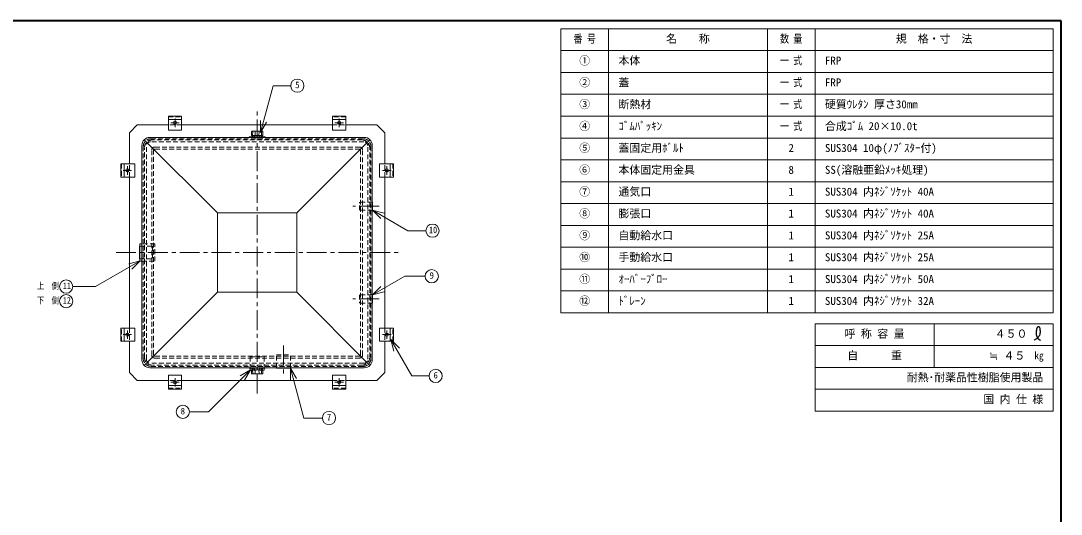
# Model space of a CAD drawing. Units: millimetres at full size, sheet at 1:15; details may follow other scales. Extents: x -3184 to 2891, y -2037 to 2178.
# Drawn here: x -1039 to 2891, y 315 to 2178 of the extents above; entities that cross this region are included whole.
import ezdxf
from ezdxf.enums import TextEntityAlignment as Align

# ---------------------------------------------------------------- set-up
doc = ezdxf.new("R2010")
doc.units = ezdxf.units.MM
doc.header["$LTSCALE"] = 15
doc.linetypes.add('CHAIN1', pattern=[8, 5, -1, 1, -1])
doc.linetypes.add('DASHED1', pattern=[1.8, 1.2, -0.6])
doc.layers.add('0-0', color=7, linetype='Continuous', lineweight=18)
doc.styles.add('ＭＳ ゴシック', font='')
doc.styles.get('ＭＳ ゴシック').set_extended_font_data('MS Gothic')

msp = doc.modelspace()

# ---------------------------------------------------------------- linework, layer by layer
at = {"layer": '0-0', "color": 1, "lineweight": 40}
for p, q in [((2890.8, 2177.87), (-3184.2, 2177.87)), ((2890.8, -2037.13), (2890.8, 2177.87))]:
    msp.add_line(p, q, dxfattribs=at)
at = {"layer": '0-0', "color": 3}
for p, q in [((2860.8, 2147.87), (1000.8, 2147.87)), ((1000.8, 1075.37), (1000.8, 2147.87)), ((1180.8, 1075.37), (1180.8, 2147.87)), ((1780.8, 1075.37), (1780.8, 2147.87)), ((1960.8, 1075.37), (1960.8, 2147.87)), ((2860.8, 1075.37), (2860.8, 2147.87)), ((2860.8, 2065.37), (1000.8, 2065.37)), ((2860.8, 1982.87), (1000.8, 1982.87)), ((2860.8, 1900.37), (1000.8, 1900.37)), ((2860.8, 1817.87), (1000.8, 1817.87)), ((2860.8, 1735.37), (1000.8, 1735.37)), ((2860.8, 1652.87), (1000.8, 1652.87)), ((2860.8, 1570.37), (1000.8, 1570.37)), ((2860.8, 1487.87), (1000.8, 1487.87)), ((2860.8, 1405.37), (1000.8, 1405.37)), ((2860.8, 1322.87), (1000.8, 1322.87)), ((2860.8, 1240.37), (1000.8, 1240.37)), ((2860.8, 1157.87), (1000.8, 1157.87)), ((2860.8, 1075.37), (1000.8, 1075.37)), ((2860.8, 1034.12), (1960.8, 1034.12)), ((2410.8, 869.12), (2410.8, 1034.12)), ((2860.8, 704.12), (2860.8, 1034.12)), ((2860.8, 951.62), (1960.8, 951.62)), ((2860.8, 869.12), (1960.8, 869.12)), ((2860.8, 786.62), (1960.8, 786.62))]:
    msp.add_line(p, q, dxfattribs=at)
at = {"layer": '0-0'}
for p, q in [((-133.43, 1756.14), (-86.05, 1932.97)), ((-19.76, 1932.97), (-86.05, 1932.97)), ((-133.43, 1756.14), (-133.43, 1801.14)), ((-133.43, 1756.14), (-110.93, 1795.12)), ((258.3, 1737.87), (-551.7, 1737.87)), ((-176.7, 1739.37), (-116.7, 1739.37)), ((-176.7, 1737.87), (-176.7, 1739.37)), ((-168.16, 1745.89), (-167.74, 1759.03)), ((-125.74, 1745.37), (-167.67, 1745.37)), ((-166.7, 1741.37), (-166.7, 1739.37)), ((-161.7, 1741.37), (-166.7, 1741.37)), ((-158.47, 1761.36), (-165.85, 1760.97)), ((-165.7, 1742.88), (-162.7, 1742.88)), ((-165.7, 1741.37), (-165.7, 1742.88)), ((-164.2, 1741.37), (-164.2, 1739.37)), ((-163.64, 1745.37), (-163.15, 1759.92)), ((-162.7, 1741.37), (-162.7, 1742.88)), ((-161.7, 1741.37), (-161.7, 1739.37)), ((-135.47, 1761.37), (-157.94, 1761.37)), ((-156.24, 1739.83), (-156.7, 1745.37)), ((-153.56, 1745.37), (-154.04, 1759.92)), ((-139.85, 1745.37), (-139.36, 1759.92)), ((-137.16, 1739.83), (-136.7, 1745.37)), ((-134.94, 1761.36), (-127.56, 1760.97)), ((-131.7, 1741.37), (-131.7, 1739.37)), ((-131.7, 1741.37), (-126.7, 1741.37)), ((-130.7, 1741.37), (-130.7, 1742.88)), ((-127.7, 1742.88), (-130.7, 1742.88)), ((-129.77, 1745.37), (-130.25, 1759.92)), ((-129.2, 1741.37), (-129.2, 1739.37)), ((-127.7, 1741.37), (-127.7, 1742.88)), ((-126.7, 1741.37), (-126.7, 1739.37)), ((-125.24, 1745.89), (-125.66, 1759.03)), ((-116.7, 1737.87), (-116.7, 1739.37)), ((-581.7, 1707.87), (-581.7, 897.87)), ((288.3, 1707.87), (288.3, 897.87)), ((289.35, 1462.76), (332.82, 1451.11)), ((289.35, 1462.76), (321.17, 1430.94)), ((289.35, 1462.76), (423.25, 1385.46)), ((490.63, 1385.46), (423.25, 1385.46)), ((-589.25, 1335.37), (-589.25, 1270.37)), ((-581.7, 1335.37), (-589.25, 1335.37)), ((-588.39, 1271.45), (-756.77, 1174.24)), ((-588.39, 1271.45), (-631.86, 1259.8)), ((-588.39, 1271.45), (-620.21, 1239.63)), ((-589.25, 1270.37), (-581.7, 1270.37)), ((289.35, 1142.98), (411.33, 1213.4)), ((411.33, 1213.4), (487.97, 1213.4)), ((-842.86, 1174.24), (-756.77, 1174.24)), ((289.35, 1142.98), (321.17, 1174.8)), ((289.35, 1142.98), (332.82, 1154.63)), ((358.79, 973.98), (370.44, 930.51)), ((358.79, 973.98), (390.61, 942.16)), ((358.79, 973.98), (437.93, 836.92)), ((258.3, 867.87), (-551.7, 867.87)), ((-176.7, 867.87), (-176.7, 866.37)), ((-116.7, 866.37), (-176.7, 866.37)), ((-166.7, 864.37), (-166.7, 866.37)), ((-164.2, 864.37), (-164.2, 866.37)), ((-161.7, 864.37), (-161.7, 866.37)), ((-156.24, 865.91), (-156.7, 860.37)), ((-137.16, 865.91), (-136.7, 860.37)), ((-131.7, 864.37), (-131.7, 866.37)), ((-129.2, 864.37), (-129.2, 866.37)), ((-126.7, 864.37), (-126.7, 866.37)), ((-116.7, 867.87), (-116.7, 866.37)), ((-20.73, 866.75), (29.81, 678.13)), ((-20.73, 866.75), (1.77, 827.78)), ((-20.73, 866.75), (-20.73, 821.75)), ((-171.47, 860.22), (-330.23, 701.46)), ((-171.47, 860.22), (-210.44, 837.72)), ((-171.47, 860.22), (-193.97, 821.25)), ((-168.16, 859.85), (-167.74, 846.71)), ((-167.67, 860.37), (-125.74, 860.37)), ((-161.7, 864.37), (-166.7, 864.37)), ((-158.47, 844.38), (-165.85, 844.77)), ((-165.7, 864.37), (-165.7, 862.86)), ((-165.7, 862.86), (-162.7, 862.86)), ((-163.64, 860.37), (-163.15, 845.82)), ((-162.7, 864.37), (-162.7, 862.86)), ((-157.94, 844.37), (-135.47, 844.37)), ((-153.56, 860.37), (-154.04, 845.82)), ((-139.85, 860.37), (-139.36, 845.82)), ((-134.94, 844.38), (-127.56, 844.77)), ((-131.7, 864.37), (-126.7, 864.37)), ((-130.7, 864.37), (-130.7, 862.86)), ((-127.7, 862.86), (-130.7, 862.86)), ((-129.77, 860.37), (-130.25, 845.82)), ((-127.7, 864.37), (-127.7, 862.86)), ((-125.24, 859.85), (-125.66, 846.71)), ((502.79, 836.92), (437.93, 836.92)), ((-330.23, 701.46), (-402.29, 701.46)), ((99.91, 678.13), (29.81, 678.13))]:
    msp.add_line(p, q, dxfattribs=at)
at = {"layer": '0-0', "color": 4, "lineweight": 9}
for p, q in [((-481.7, 1818.16), (-431.7, 1818.16)), ((-481.7, 1805.37), (-481.7, 1818.16)), ((-431.7, 1805.37), (-431.7, 1818.16)), ((138.3, 1805.37), (138.3, 1818.16)), ((188.3, 1818.16), (138.3, 1818.16)), ((188.3, 1805.37), (188.3, 1818.16)), ((-629.2, 1755.37), (-599.2, 1785.37)), ((-599.2, 1785.37), (-481.7, 1785.37)), ((-431.7, 1785.37), (138.3, 1785.37)), ((188.3, 1785.37), (305.8, 1785.37)), ((305.8, 1785.37), (335.8, 1755.37)), ((-629.2, 1637.87), (-629.2, 1755.37)), ((335.8, 1637.87), (335.8, 1755.37)), ((-662, 1637.87), (-662, 1587.87)), ((-649.2, 1637.87), (-662, 1637.87)), ((355.8, 1637.87), (368.59, 1637.87)), ((368.59, 1637.87), (368.59, 1587.87)), ((-649.2, 1587.87), (-662, 1587.87)), ((-629.2, 1017.87), (-629.2, 1587.87)), ((335.8, 1017.87), (335.8, 1587.87)), ((355.8, 1587.87), (368.59, 1587.87)), ((-296.7, 1452.87), (3.3, 1452.87)), ((-591.45, 1279.37), (-591.45, 1326.37)), ((-589.25, 1326.37), (-591.45, 1326.37)), ((-589.25, 1279.37), (-591.45, 1279.37)), ((-296.7, 1152.87), (-572.92, 876.66)), ((-649.2, 1017.87), (-662, 1017.87)), ((-662, 967.87), (-662, 1017.87)), ((355.8, 1017.87), (368.59, 1017.87)), ((368.59, 967.87), (368.59, 1017.87)), ((-649.2, 967.87), (-662, 967.87)), ((-629.2, 850.37), (-629.2, 967.87)), ((335.8, 850.37), (335.8, 967.87)), ((355.8, 967.87), (368.59, 967.87)), ((-120.2, 866.37), (-120.2, 858.87)), ((-599.2, 820.37), (-629.2, 850.37)), ((-125.27, 858.87), (-120.2, 858.87)), ((335.8, 850.37), (305.8, 820.37)), ((-481.7, 820.37), (-599.2, 820.37)), ((-481.7, 800.37), (-481.7, 787.58)), ((-481.7, 787.58), (-431.7, 787.58)), ((138.3, 820.37), (-431.7, 820.37)), ((-431.7, 800.37), (-431.7, 787.58)), ((138.3, 800.37), (138.3, 787.58)), ((188.3, 787.58), (138.3, 787.58)), ((305.8, 820.37), (188.3, 820.37)), ((188.3, 800.37), (188.3, 787.58))]:
    msp.add_line(p, q, dxfattribs=at)
at = {"layer": '0-0', "color": 4, "linetype": 'DASHED1', "lineweight": 9}
for p, q in [((-481.7, 1815.31), (-431.7, 1815.31)), ((188.3, 1815.31), (138.3, 1815.31)), ((-431.7, 1785.37), (-481.7, 1785.37)), ((138.3, 1785.37), (188.3, 1785.37)), ((253.3, 1732.87), (-546.7, 1732.87)), ((-576.7, 902.87), (-576.7, 1702.87)), ((-572.19, 907.38), (-572.19, 1698.36)), ((-564.89, 899.68), (-564.89, 1706.06)), ((256.49, 1721.06), (-549.89, 1721.06)), ((-544.89, 914.68), (-544.89, 1691.06)), ((248.79, 1728.36), (-542.19, 1728.36)), ((241.49, 1701.06), (-534.89, 1701.06)), ((-532.59, 1693.76), (239.19, 1693.76)), ((251.49, 914.68), (251.49, 1691.06)), ((271.49, 899.68), (271.49, 1706.06)), ((278.79, 907.38), (278.79, 1698.36)), ((283.3, 902.87), (283.3, 1702.87)), ((-537.59, 916.98), (-537.59, 1688.76)), ((244.19, 916.98), (244.19, 1688.76)), ((-659.14, 1637.87), (-659.14, 1587.87)), ((-629.2, 1587.87), (-629.2, 1637.87)), ((335.8, 1587.87), (335.8, 1637.87)), ((365.74, 1637.87), (365.74, 1587.87)), ((239.62, 1462.37), (239.62, 1493.37)), ((288.3, 1493.37), (239.62, 1493.37)), ((288.3, 1462.37), (239.62, 1462.37)), ((-589.25, 1326.37), (-541.45, 1326.37)), ((-533.25, 1335.37), (-581.7, 1335.37)), ((-541.45, 1326.37), (-541.45, 1279.37)), ((-533.25, 1270.37), (-533.25, 1335.37)), ((-589.25, 1279.37), (-541.45, 1279.37)), ((-581.7, 1270.37), (-533.25, 1270.37)), ((239.62, 1143.37), (239.62, 1112.37)), ((288.3, 1143.37), (239.62, 1143.37)), ((288.3, 1112.37), (239.62, 1112.37)), ((-659.14, 967.87), (-659.14, 1017.87)), ((-629.2, 1017.87), (-629.2, 967.87)), ((335.8, 1017.87), (335.8, 967.87)), ((365.74, 967.87), (365.74, 1017.87)), ((241.49, 904.68), (-534.89, 904.68)), ((-532.59, 911.98), (239.19, 911.98)), ((-173.2, 908.87), (-120.2, 908.87)), ((-173.2, 908.87), (-173.2, 866.37)), ((-120.2, 908.87), (-120.2, 866.37)), ((-73.2, 916.32), (-20.2, 916.32)), ((-73.2, 867.87), (-73.2, 916.32)), ((-20.2, 867.87), (-20.2, 916.32)), ((256.49, 884.68), (-549.89, 884.68)), ((253.3, 872.87), (-546.7, 872.87)), ((248.79, 877.38), (-542.19, 877.38)), ((-168.13, 858.87), (-125.27, 858.87)), ((-431.7, 820.37), (-481.7, 820.37)), ((-481.7, 790.43), (-431.7, 790.43)), ((138.3, 820.37), (188.3, 820.37)), ((188.3, 790.43), (138.3, 790.43))]:
    msp.add_line(p, q, dxfattribs=at)
at = {"layer": '0-0', "color": 4, "linetype": 'CHAIN1', "lineweight": 9}
for p, q in [((-456.7, 1776.87), (-456.7, 1808.87)), ((-146.7, 770.37), (-146.7, 1835.37)), ((163.3, 1776.87), (163.3, 1808.87)), ((-472.7, 1792.87), (-440.7, 1792.87)), ((179.3, 1792.87), (147.3, 1792.87)), ((-620.7, 1612.87), (-652.7, 1612.87)), ((-636.7, 1628.87), (-636.7, 1596.87)), ((327.3, 1612.87), (359.3, 1612.87)), ((343.3, 1628.87), (343.3, 1596.87)), ((314.62, 1477.87), (214.62, 1477.87)), ((-679.2, 1302.87), (385.8, 1302.87)), ((314.62, 1127.87), (214.62, 1127.87)), ((-620.7, 992.87), (-652.7, 992.87)), ((-636.7, 976.87), (-636.7, 1008.87)), ((327.3, 992.87), (359.3, 992.87)), ((343.3, 976.87), (343.3, 1008.87)), ((-46.7, 951.32), (-46.7, 831.32)), ((-456.7, 828.87), (-456.7, 796.87)), ((163.3, 828.87), (163.3, 796.87)), ((-472.7, 812.87), (-440.7, 812.87)), ((179.3, 812.87), (147.3, 812.87))]:
    msp.add_line(p, q, dxfattribs=at)
at = {"layer": '0-0'}
for points in [[(-481.7, 1765.37), (-431.7, 1765.37), (-431.7, 1805.37)], [(-481.7, 1765.37), (-481.7, 1805.37), (-431.7, 1805.37)], [(188.3, 1765.37), (138.3, 1765.37), (138.3, 1805.37)], [(188.3, 1765.37), (188.3, 1805.37), (138.3, 1805.37)], [(-609.2, 1637.87), (-609.2, 1587.87), (-649.2, 1587.87)], [(-609.2, 1637.87), (-649.2, 1637.87), (-649.2, 1587.87)], [(315.8, 1637.87), (315.8, 1587.87), (355.8, 1587.87)], [(315.8, 1637.87), (355.8, 1637.87), (355.8, 1587.87)], [(288.3, 1462.37), (289.62, 1462.37), (289.62, 1493.37), (288.3, 1493.37)], [(288.3, 1143.37), (289.62, 1143.37), (289.62, 1112.37), (288.3, 1112.37)], [(-609.2, 967.87), (-609.2, 1017.87), (-649.2, 1017.87)], [(-609.2, 967.87), (-649.2, 967.87), (-649.2, 1017.87)], [(315.8, 967.87), (315.8, 1017.87), (355.8, 1017.87)], [(315.8, 967.87), (355.8, 967.87), (355.8, 1017.87)], [(-20.2, 867.87), (-20.2, 866.32), (-73.2, 866.32), (-73.2, 867.87)], [(-481.7, 840.37), (-431.7, 840.37), (-431.7, 800.37)], [(-481.7, 840.37), (-481.7, 800.37), (-431.7, 800.37)], [(188.3, 840.37), (138.3, 840.37), (138.3, 800.37)], [(188.3, 840.37), (188.3, 800.37), (138.3, 800.37)]]:
    msp.add_lwpolyline(points, dxfattribs=at)
at = {"layer": '0-0', "color": 4, "lineweight": 9}
for points in [[(-572.92, 1729.08), (-296.7, 1452.87), (-296.7, 1152.87)], [(279.51, 1729.08), (3.3, 1452.87), (3.3, 1152.87)], [(-296.7, 1152.87), (3.3, 1152.87), (279.51, 876.66)], [(-173.2, 866.37), (-173.2, 858.87), (-168.13, 858.87)]]:
    msp.add_lwpolyline(points, dxfattribs=at)
at = {"layer": '0-0', "color": 3}
msp.add_lwpolyline([(2860.8, 704.12), (1960.8, 704.12), (1960.8, 1034.12)], dxfattribs=at)
at = {"layer": '0-0', "color": 5, "lineweight": 25}
for points in [[(2788.49, 972.56), (2789.8, 973.32), (2792.04, 974.62), (2794.27, 975.96), (2796.46, 977.36), (2798.6, 978.82), (2800.69, 980.38), (2801.87, 981.33), (2802.73, 982.08), (2804.18, 983.42), (2805.55, 984.83), (2806.83, 986.32), (2807.99, 987.89), (2809.02, 989.54), (2809.54, 990.54), (2809.92, 991.36), (2810.49, 992.8), (2810.97, 994.28), (2811.35, 995.79), (2811.65, 997.32), (2811.86, 998.86), (2811.95, 999.75), (2812.02, 1000.68), (2812.09, 1002.27), (2812.11, 1003.86), (2812.08, 1005.46), (2812.04, 1007.06), (2811.98, 1008.68), (2811.95, 1009.62), (2811.93, 1010.61), (2811.86, 1012.32), (2811.73, 1014.02), (2811.46, 1015.69), (2811, 1017.31), (2810.3, 1018.85), (2809.76, 1019.7), (2809.42, 1020.16), (2808.74, 1020.91), (2808, 1021.57), (2807.19, 1022.11)], [(2807.19, 1022.11), (2806.34, 1022.52), (2805.46, 1022.74), (2804.94, 1022.77), (2804.51, 1022.75), (2803.78, 1022.59), (2803.06, 1022.3), (2802.37, 1021.92), (2801.72, 1021.45), (2801.1, 1020.91), (2800.77, 1020.58), (2800.31, 1020.06), (2799.62, 1019.11), (2799.05, 1018.11), (2798.57, 1017.06), (2798.18, 1015.98), (2797.86, 1014.87), (2797.7, 1014.22), (2797.53, 1013.41), (2797.28, 1012), (2797.08, 1010.58), (2796.92, 1009.15), (2796.79, 1007.72), (2796.67, 1006.29), (2796.61, 1005.45), (2796.52, 1004.46), (2796.38, 1002.74), (2796.26, 1001.03), (2796.19, 999.32), (2796.19, 997.61), (2796.28, 995.91), (2796.39, 994.93), (2796.51, 994.08), (2796.8, 992.62), (2797.18, 991.18), (2797.62, 989.75), (2798.12, 988.34), (2798.68, 986.95), (2799.02, 986.16), (2799.27, 985.59)], [(2799.27, 985.59), (2799.73, 984.61), (2800.21, 983.64), (2800.7, 982.68), (2801.22, 981.73), (2801.76, 980.79), (2802.09, 980.24), (2802.48, 979.6), (2803.18, 978.52), (2803.93, 977.47), (2804.74, 976.48), (2805.61, 975.56), (2806.55, 974.74), (2807.13, 974.32), (2807.63, 974), (2808.53, 973.52), (2809.47, 973.1), (2810.45, 972.73), (2811.45, 972.39), (2812.46, 972.08), (2813.05, 971.91)]]:
    msp.add_lwpolyline(points, dxfattribs=at)
at = {"layer": '0-0'}
for centre, radius in [((5.24, 1932.97), 25), ((-456.7, 1792.87), 6), ((163.3, 1792.87), 6), ((-636.7, 1612.87), 6), ((343.3, 1612.87), 6), ((515.63, 1385.46), 25), ((512.97, 1213.4), 25), ((-867.86, 1174.24), 25), ((-867.86, 1119.24), 25), ((-636.7, 992.87), 6), ((343.3, 992.87), 6), ((527.79, 836.92), 25), ((-456.7, 812.87), 6), ((163.3, 812.87), 6), ((-427.29, 701.46), 25), ((124.91, 678.13), 25)]:
    msp.add_circle(centre, radius, dxfattribs=at)
for centre, radius, start, end in [((-551.7, 1707.87), 30, 90, 180), ((-167.67, 1745.87), 0.5, 178.15415, 270), ((-165.74, 1758.97), 2, 93.01913, 178.15415), ((-166.21, 1758.3), 2.07, 93.02757, 128.73305), ((-166.13, 1750.41), 9.96, 72.62002, 91.09064), ((-157.94, 1751.37), 10, 90, 93.01913), ((-155.74, 1739.87), 0.5, 184.76364, 270), ((-153.54, 1759.93), 0.5, 97.29873, 181.90915), ((-146.7, 1706.53), 54.34, 82.70127, 97.29873), ((-139.86, 1759.93), 0.5, 358.09085, 82.70127), ((-137.66, 1739.87), 0.5, 270, 355.23636), ((-135.47, 1751.37), 10, 86.98087, 90), ((-127.28, 1750.41), 9.96, 88.90936, 107.37998), ((-127.66, 1758.97), 2, 1.84585, 86.98087), ((-127.2, 1758.3), 2.07, 51.26695, 86.97243), ((-125.74, 1745.87), 0.5, 270, 1.84585), ((258.3, 1707.87), 30, 0, 90), ((-551.7, 897.87), 30, 180, 270), ((-155.74, 865.87), 0.5, 90, 175.23636), ((-137.66, 865.87), 0.5, 4.76364, 90), ((258.3, 897.87), 30, 270, 0), ((-167.67, 859.87), 0.5, 90, 181.84585), ((-165.74, 846.77), 2, 181.84585, 266.98087), ((-166.21, 847.44), 2.07, 231.26695, 266.97243), ((-166.13, 855.33), 9.96, 268.90936, 287.37998), ((-157.94, 854.37), 10, 266.98087, 270), ((-153.54, 845.81), 0.5, 178.09085, 262.70127), ((-146.7, 899.21), 54.34, 262.70127, 277.29873), ((-139.86, 845.81), 0.5, 277.29873, 1.90915), ((-135.47, 854.37), 10, 270, 273.01913), ((-127.28, 855.33), 9.96, 252.62002, 271.09064), ((-127.66, 846.77), 2, 273.01913, 358.15415), ((-127.2, 847.44), 2.07, 273.02757, 308.73305), ((-125.74, 859.87), 0.5, 358.15415, 90)]:
    msp.add_arc(centre, radius, start, end, dxfattribs=at)
at = {"layer": '0-0', "color": 4, "linetype": 'DASHED1', "lineweight": 9}
for centre, radius, start, end in [((-546.7, 1702.87), 30, 90, 180), ((253.3, 1702.87), 30, 0, 90), ((-542.19, 1698.36), 30, 90, 180), ((-549.89, 1706.06), 15, 90, 180), ((-534.89, 1691.06), 10, 90, 180), ((-532.59, 1688.76), 5, 90, 180), ((239.19, 1688.76), 5, 0, 90), ((241.49, 1691.06), 10, 0, 90), ((248.79, 1698.36), 30, 0, 90), ((256.49, 1706.06), 15, 0, 90), ((-542.19, 907.38), 30, 180, 270), ((-534.89, 914.68), 10, 180, 270), ((-532.59, 916.98), 5, 180, 270), ((239.19, 916.98), 5, 270, 0), ((241.49, 914.68), 10, 270, 0), ((248.79, 907.38), 30, 270, 0), ((-546.7, 902.87), 30, 180, 270), ((-549.89, 899.68), 15, 180, 270), ((253.3, 902.87), 30, 270, 0), ((256.49, 899.68), 15, 270, 0)]:
    msp.add_arc(centre, radius, start, end, dxfattribs=at)

# ---------------------------------------------------------------- texts
at = {"layer": '0-0', "style": 'ＭＳ ゴシック'}
for s, height, width, p in [('番 号', 30.24, 0.8, (1048.61, 2085.99)), ('数 量', 30.24, 0.8, (1828.61, 2085.99)), ('一 式', 30.24, 0.8, (1828.61, 2003.49)), ('一 式', 30.24, 0.8, (1828.61, 1920.99)), ('一 式', 30.24, 0.8, (1828.61, 1838.49)), ('一 式', 30.24, 0.8, (1828.61, 1755.99)), ('10', 24.74, 0.8, (502.5, 1368.58)), ('上\u3000側', 24.74, 0.8, (-978.48, 1157.36)), ('11', 24.74, 0.8, (-880.98, 1157.36)), ('下\u3000側', 24.74, 0.8, (-978.48, 1102.36)), ('12', 24.74, 0.8, (-880.98, 1102.36)), ('㎏', 27.49, 0.9, (2789.55, 891.62))]:
    msp.add_text(s, height=height, dxfattribs=dict(at, width=width)).set_placement(p, align=Align.BOTTOM_LEFT)
for s, height, p in [('名\u3000\u3000称', 30.24, (1398.3, 2085.99)), ('規\u3000格・寸\u3000法', 30.24, (2266.42, 2085.99)), ('①', 30.24, (1070.17, 2003.49)), ('本体', 30.24, (1218.3, 2003.49)), ('FRP', 30.24, (1998.3, 2003.49)), ('5', 24.74, (-3.2, 1916.1)), ('②', 30.24, (1070.17, 1920.99)), ('蓋', 30.24, (1218.3, 1920.99)), ('FRP', 30.24, (1998.3, 1920.99)), ('③', 30.24, (1070.17, 1838.49)), ('断熱材', 30.24, (1218.3, 1838.49)), ('硬質ｳﾚﾀﾝ 厚さ30mm', 30.24, (1998.3, 1838.49)), ('④', 30.24, (1070.17, 1755.99)), ('ｺﾞﾑﾊﾟｯｷﾝ', 30.24, (1218.3, 1755.99)), ('合成ｺﾞﾑ 20×10.0t', 30.24, (1998.3, 1755.99)), ('⑤', 30.24, (1070.17, 1673.49)), ('蓋固定用ﾎﾞﾙﾄ', 30.24, (1218.3, 1673.49)), ('2', 30.24, (1860.49, 1673.49)), ('SUS304 10φ(ﾉﾌﾞｽﾀｰ付)', 30.24, (1998.3, 1673.49)), ('⑥', 30.24, (1070.17, 1590.99)), ('本体固定用金具', 30.24, (1218.3, 1590.99)), ('8', 30.24, (1860.49, 1590.99)), ('SS(溶融亜鉛ﾒｯｷ処理)', 30.24, (1998.3, 1590.99)), ('⑦', 30.24, (1070.17, 1508.49)), ('通気口', 30.24, (1218.3, 1508.49)), ('1', 30.24, (1860.49, 1508.49)), ('SUS304 内ﾈｼﾞｿｹｯﾄ 40A', 30.24, (1998.3, 1508.49)), ('⑧', 30.24, (1070.17, 1425.99)), ('膨張口', 30.24, (1218.3, 1425.99)), ('1', 30.24, (1860.49, 1425.99)), ('SUS304 内ﾈｼﾞｿｹｯﾄ 40A', 30.24, (1998.3, 1425.99)), ('⑨', 30.24, (1070.17, 1343.49)), ('自動給水口', 30.24, (1218.3, 1343.49)), ('1', 30.24, (1860.49, 1343.49)), ('SUS304 内ﾈｼﾞｿｹｯﾄ 25A', 30.24, (1998.3, 1343.49)), ('⑩', 30.24, (1070.17, 1260.99)), ('手動給水口', 30.24, (1218.3, 1260.99)), ('1', 30.24, (1860.49, 1260.99)), ('SUS304 内ﾈｼﾞｿｹｯﾄ 25A', 30.24, (1998.3, 1260.99)), ('9', 24.74, (504.53, 1196.53)), ('⑪', 30.24, (1070.17, 1178.49)), ('ｵｰﾊﾞｰﾌﾞﾛｰ', 30.24, (1218.3, 1178.49)), ('SUS304 内ﾈｼﾞｿｹｯﾄ 50A', 30.24, (1998.3, 1178.49)), ('1', 30.24, (1860.49, 1178.49)), ('⑫', 30.24, (1070.17, 1095.99)), ('ﾄﾞﾚｰﾝ', 30.24, (1218.3, 1095.99)), ('SUS304 内ﾈｼﾞｿｹｯﾄ 32A', 30.24, (1998.3, 1095.99)), ('1', 30.24, (1860.49, 1095.99)), ('呼 称 容 量', 30.24, (2072.36, 972.24)), ('４５０', 30.24, (2639.55, 972.24)), ('自\u3000\u3000\u3000重', 30.24, (2082.67, 889.74)), ('≒ ４５', 30.24, (2618.92, 889.74)), ('6', 24.74, (519.35, 820.05)), ('耐熱･耐薬品性樹脂使用製品', 30.24, (2307.67, 807.24)), ('国 内 仕 様', 30.24, (2596.42, 724.74)), ('8', 24.74, (-435.72, 684.58)), ('7', 24.74, (116.48, 661.26))]:
    msp.add_text(s, height=height, dxfattribs=at).set_placement(p, align=Align.BOTTOM_LEFT)

doc.saveas('drawing.dxf')
